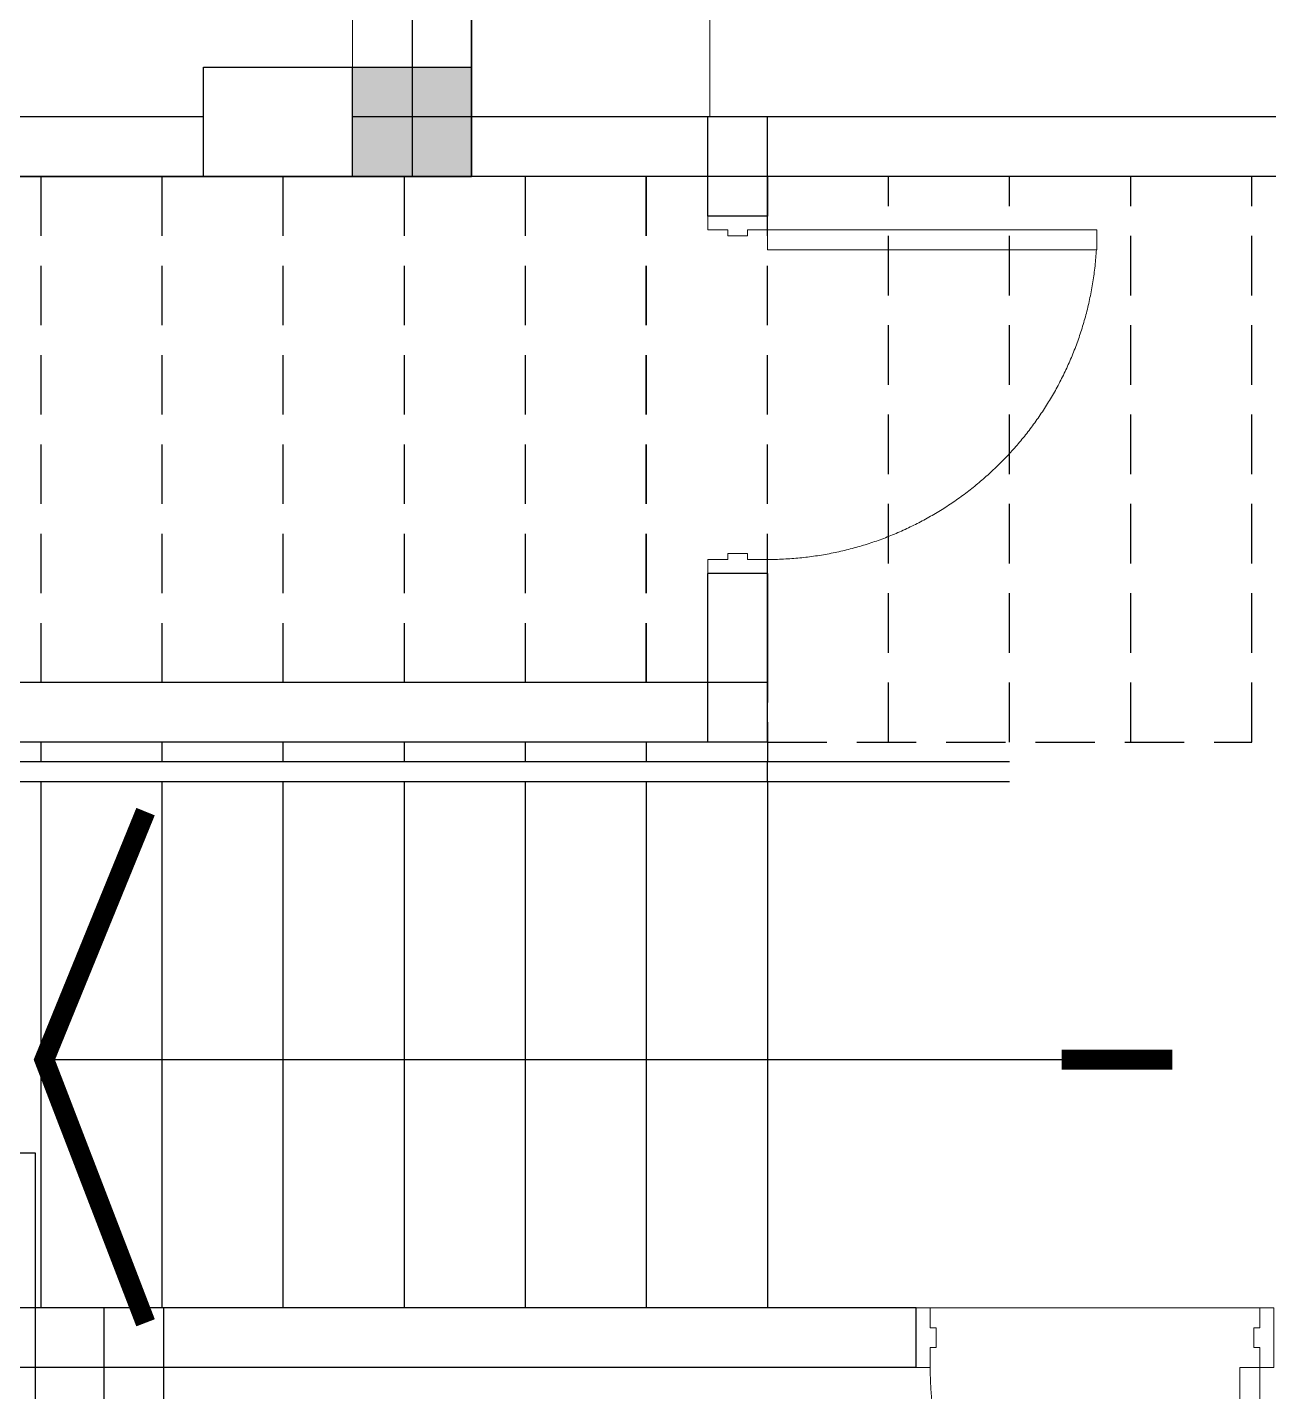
# Model space of a CAD drawing. Header units: inches. Extents: x -86493719 to 430035, y 21644 to 1519532.
# Drawn here: x 46590 to 49717, y 58168 to 61604 of the extents above; entities that cross this region are included whole.
import ezdxf

# ---------------------------------------------------------------- set-up
doc = ezdxf.new("R2010")
doc.units = ezdxf.units.IN
doc.header["$MEASUREMENT"] = 0
doc.linetypes.add('DASHED', pattern=[19.05, 12.7, -6.35])
doc.linetypes.add('HIDDEN', pattern=[0.375, 0.25, -0.125])
for name, color, linetype, lineweight in [('COLUMN', 8, 'Continuous', 30), ('DOOR', 8, 'Continuous', 20), ('LW', 8, 'Continuous', 20), ('wall', 8, 'Continuous', 30), ('WIN', 8, 'Continuous', 18)]:
    doc.layers.add(name, color=color, linetype=linetype, lineweight=lineweight)
for name, color, linetype in [('E-DB', 1, 'Continuous'), ('LIGHT', 4, 'Continuous'), ('stair', 8, 'Continuous')]:
    doc.layers.add(name, color=color, linetype=linetype)
doc.styles.add('ROMANS', font='romans.shx', dxfattribs={"width": 0.5, "height": 400})
doc.dimstyles.new('ROMANS', dxfattribs={"dimtxt": 600, "dimasz": 300, "dimexe": 0, "dimexo": 0, "dimgap": 250, "dimtad": 1, "dimdec": 0, "dimdsep": 46, "dimtxsty": 'ROMANS', "dimcen": 10, "dimdle": 150, "dimclrd": 1, "dimclre": 256, "dimclrt": 7, "dimaunit": 1, "dimadec": 0, "dimazin": 0, "dimtfac": 1, "dimtdec": 0, "dimtix": 1, "dimtofl": 0, "dimtmove": 2, "dimatfit": 3, "dimfxl": 1, "dimtolj": 1, "dimarcsym": 0})

# ---------------------------------------------------------------- blocks, each defined once
blk = doc.blocks.new('Dp900')
at = {"layer": 'DOOR', "color": 4}
for p, q in [((35, 150), (0, 150)), ((35, 150), (35, 100)), ((900, 150), (865, 150)), ((865, 150), (865, 100)), ((50, 100), (35, 100)), ((50, 100), (50, 50)), ((850, 100), (850, 50)), ((865, 100), (850, 100)), ((50, 50), (35, 50)), ((35, 50), (35, 0)), ((865, 50), (850, 50)), ((865, 50), (865, 0)), ((0, 0), (35, 0)), ((865, 0), (900, 0))]:
    blk.add_line(p, q, dxfattribs=at)
at = {"layer": 'DOOR', "color": 1}
for p, q in [((0, 150), (0, 0)), ((0, 150), (0, 0)), ((900, 150), (900, 0)), ((900, 150), (900, 0))]:
    blk.add_line(p, q, dxfattribs=at)
at = {"layer": 'DOOR'}
blk.add_lwpolyline([(35, 150), (35, 980), (85, 980), (85, 150)], close=True, dxfattribs=at)
at = {"layer": 'DOOR', "color": 9, "linetype": 'DASHED', "ltscale": 100}
blk.add_arc((35, 150), 830, 360, 86.5464, dxfattribs=at)

msp = doc.modelspace()

# ---------------------------------------------------------------- hatches: boundary and pattern name
at = {"layer": 'COLUMN'}
msp.add_hatch(color=256, dxfattribs=at).paths.add_polyline_path([(47409.3, 61503.6), (47709.3, 61503.6), (47709.3, 61228.6), (47409.3, 61228.6)])

# ---------------------------------------------------------------- linework, layer by layer
msp.add_lwpolyline([(47409.3, 61503.6), (47709.3, 61503.6), (47709.3, 61228.6), (47409.3, 61228.6)], close=True, dxfattribs=at)
at = {"layer": 'E-DB'}
msp.add_lwpolyline([(46033.5, 58228.6), (44284.3, 58228.6), (44284.3, 61228.6), (47709.3, 61228.6), (47709.3, 67878.6), (45709.3, 67878.6), (45709.3, 79728.6), (49709.3, 79728.6), (49709.3, 82228.6), (55557.4, 82228.6)], dxfattribs=at)
at = {"layer": 'LW'}
for p, q in [((48309.3, 61378.6), (48309.3, 64478.6)), ((47409.3, 61816.1), (47409.3, 61378.6)), ((48829.3, 58378.6), (49729.3, 58378.6))]:
    msp.add_line(p, q, dxfattribs=at)
at = {"layer": 'stair', "linetype": 'HIDDEN', "ltscale": 600}
for p, q in [((46624.3, 61228.6), (46624.3, 59953.6)), ((46929.3, 61228.6), (46929.3, 59953.6)), ((47234.3, 61228.6), (47234.3, 59953.6)), ((47539.3, 61228.6), (47539.3, 59953.6)), ((47844.3, 61228.6), (47844.3, 59953.6)), ((48149.3, 61228.6), (48149.3, 59953.6)), ((48149.3, 59953.6), (48149.3, 61228.6)), ((48454.3, 59953.6), (48454.3, 61228.6)), ((48759.3, 59803.6), (48759.3, 61228.6)), ((49064.3, 59803.6), (49064.3, 61228.6)), ((49369.3, 59803.6), (49369.3, 61228.6)), ((49674.3, 59803.6), (49674.3, 61228.6)), ((48454.3, 59803.6), (49674.3, 59803.6))]:
    msp.add_line(p, q, dxfattribs=at)
at = {"layer": 'stair'}
for p, q in [((48454.3, 59853.6), (48454.3, 59803.6)), ((46624.3, 59803.6), (46624.3, 59753.6)), ((46929.3, 59803.6), (46929.3, 59753.6)), ((47234.3, 59803.6), (47234.3, 59753.6)), ((47539.3, 59803.6), (47539.3, 59753.6)), ((47844.3, 59803.6), (47844.3, 59753.6)), ((48149.3, 59803.6), (48149.3, 59753.6)), ((48454.3, 59803.6), (48454.3, 59753.6)), ((48454.3, 59803.6), (48454.3, 59753.6)), ((49064.3, 59753.6), (45659.3, 59753.6)), ((48454.3, 59703.6), (48454.3, 59753.6)), ((49064.3, 59703.6), (45609.3, 59703.6)), ((46624.3, 59703.6), (46624.3, 58378.6)), ((46929.3, 59703.6), (46929.3, 58378.6)), ((47234.3, 59703.6), (47234.3, 58378.6)), ((47539.3, 59703.6), (47539.3, 58378.6)), ((47844.3, 59703.6), (47844.3, 58378.6)), ((48149.3, 59703.6), (48149.3, 58378.6)), ((48454.3, 59703.6), (48454.3, 58378.6)), ((49195.5, 59003.6), (46633.2, 59003.6))]:
    msp.add_line(p, q, dxfattribs=at)
at = {"layer": 'stair', "const_width": 50}
for points in [[(46888.2, 59628.6), (46633.2, 59003.6), (46888.2, 58341.1)], [(49474.2, 59003.6), (49195.5, 59003.6)]]:
    msp.add_lwpolyline(points, dxfattribs=at)
at = {"layer": 'wall'}
for p, q in [((47709.3, 61966.1), (47709.3, 61378.6)), ((47559.3, 61816.1), (47559.3, 61378.6)), ((47034.3, 61228.6), (47034.3, 61503.6)), ((47034.3, 61503.6), (47409.3, 61503.6)), ((47034.3, 61378.6), (44459.3, 61378.6)), ((52734.3, 61378.6), (47409.3, 61378.6)), ((47559.3, 61378.6), (47559.3, 61228.6)), ((47709.3, 61378.6), (47709.3, 61228.6)), ((48304.3, 61128.6), (48304.3, 61378.6)), ((48454.3, 61128.6), (48454.3, 61378.6)), ((51709.3, 61228.6), (44059.3, 61228.6)), ((48454.3, 61228.6), (48454.3, 61128.6)), ((48454.3, 61128.6), (48304.3, 61128.6)), ((48304.3, 59803.6), (48304.3, 60228.6)), ((48454.3, 60228.6), (48304.3, 60228.6)), ((48454.3, 59803.6), (48454.3, 60228.6)), ((48454.3, 60228.6), (48454.3, 59903.6)), ((48454.3, 59953.6), (45709.3, 59953.6)), ((48454.3, 59803.6), (45709.3, 59803.6)), ((48829.3, 58378.6), (44134.3, 58378.6)), ((46784.3, 56228.6), (46784.3, 58378.6)), ((46934.3, 56228.6), (46934.3, 58378.6)), ((48829.3, 58228.6), (48829.3, 58378.6)), ((48829.3, 58228.6), (44134.3, 58228.6))]:
    msp.add_line(p, q, dxfattribs=at)
at = {"layer": 'WIN'}
msp.add_line((47709.3, 61228.6), (47709.3, 61503.6), dxfattribs=at)

# ---------------------------------------------------------------- block references
at = {"layer": 'DOOR'}
for p, rotation in [((48304.3, 61128.6), 270), ((49729.3, 58378.6), 180)]:
    msp.add_blockref('Dp900', p, dxfattribs=dict(at, rotation=rotation))

# ---------------------------------------------------------------- leaders
at = {"layer": 'LIGHT', "linetype": 'Continuous'}
msp.add_leader([(46610.6, 57490.3), (46610.6, 58768.5), (42170.6, 58768.5)], dimstyle='ROMANS', override={"dimgap": 250, "dimtad": 0}, dxfattribs=at)

doc.saveas('drawing.dxf')
